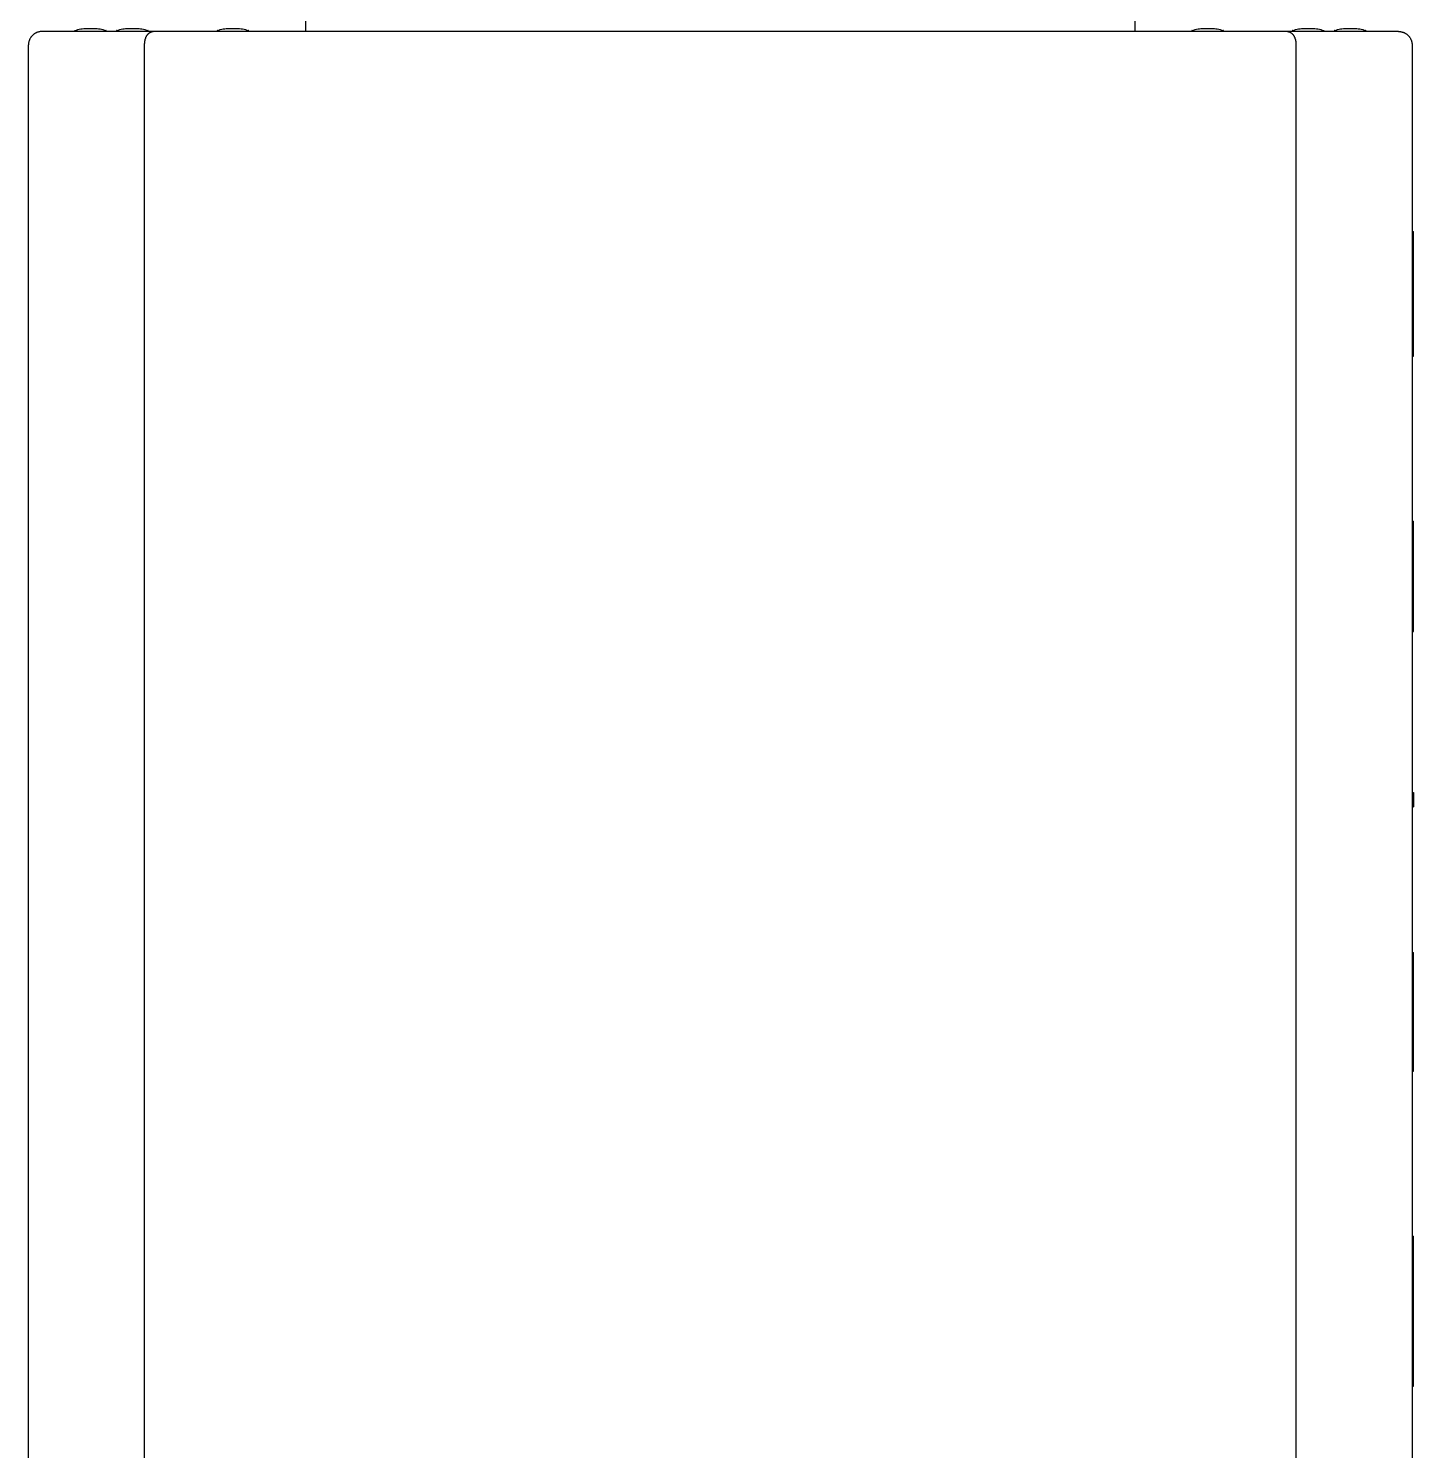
# Model space of a CAD drawing. Header units: millimetres. Extents: x -582 to 3448, y -204 to 2611.
# Drawn here: x 1037.8 to 1429, y 1661.9 to 2063.8 of the extents above; entities that cross this region are included whole.
import ezdxf

# ---------------------------------------------------------------- set-up
doc = ezdxf.new("R2010")
doc.units = ezdxf.units.MM
doc.header["$MEASUREMENT"] = 0
doc.layers.add('Domyslna', color=7, linetype='Continuous', true_color=0x000000)
doc.layers.add('Utwórz2D linie widoczne', color=7, linetype='Continuous', true_color=0x000000)

msp = doc.modelspace()

# ---------------------------------------------------------------- linework, layer by layer
at = {"layer": 'Domyslna'}
for p, q in [((1070.58, 1296.74), (1070.58, 2059.14)), ((1395.81, 2059.14), (1395.81, 1296.74))]:
    msp.add_line(p, q, dxfattribs=at)
at = {"layer": 'Utwórz2D linie widoczne'}
for p, q in [((1116.08, 2062.94), (1116.08, 2066.84)), ((1350.31, 2066.84), (1350.31, 2062.94)), ((1039.06, 2062), (1038.96, 2061.91)), ((1039.16, 2062.08), (1039.06, 2062)), ((1039.26, 2062.16), (1039.16, 2062.08)), ((1039.36, 2062.24), (1039.26, 2062.16)), ((1039.47, 2062.31), (1039.36, 2062.24)), ((1039.58, 2062.38), (1039.47, 2062.31)), ((1039.69, 2062.45), (1039.58, 2062.38)), ((1039.81, 2062.51), (1039.69, 2062.45)), ((1039.92, 2062.57), (1039.81, 2062.51)), ((1040.04, 2062.62), (1039.92, 2062.57)), ((1040.16, 2062.67), (1040.04, 2062.62)), ((1040.28, 2062.72), (1040.16, 2062.67)), ((1040.41, 2062.76), (1040.28, 2062.72)), ((1040.53, 2062.79), (1040.41, 2062.76)), ((1040.66, 2062.83), (1040.53, 2062.79)), ((1040.78, 2062.86), (1040.66, 2062.83)), ((1040.91, 2062.88), (1040.78, 2062.86)), ((1041.04, 2062.9), (1040.91, 2062.88)), ((1041.17, 2062.92), (1041.04, 2062.9)), ((1041.3, 2062.93), (1041.17, 2062.92)), ((1041.43, 2062.93), (1041.3, 2062.93)), ((1041.56, 2062.94), (1041.43, 2062.93)), ((1041.82, 2062.94), (1041.56, 2062.94)), ((1041.56, 2062.92), (1041.56, 2062.94)), ((1073, 2062.94), (1041.82, 2062.94)), ((1050.77, 2063.1), (1050.76, 2063.1)), ((1050.76, 2063.1), (1050.76, 2063.09)), ((1050.76, 2063.09), (1050.76, 2063.08)), ((1050.76, 2063.08), (1050.76, 2063.08)), ((1050.76, 2063.08), (1050.76, 2063.07)), ((1050.76, 2063.07), (1050.76, 2063.06)), ((1050.76, 2063.06), (1050.76, 2063.06)), ((1050.76, 2063.06), (1050.76, 2063.05)), ((1050.76, 2063.05), (1050.76, 2063.04)), ((1050.76, 2063.04), (1050.76, 2062.94)), ((1050.76, 2063.04), (1050.76, 2063.04)), ((1050.78, 2063.12), (1050.77, 2063.12)), ((1050.77, 2063.12), (1050.77, 2063.11)), ((1050.77, 2063.11), (1050.77, 2063.1)), ((1050.79, 2063.14), (1050.78, 2063.14)), ((1050.78, 2063.14), (1050.78, 2063.13)), ((1050.78, 2063.13), (1050.78, 2063.12)), ((1050.8, 2063.16), (1050.79, 2063.15)), ((1050.79, 2063.15), (1050.79, 2063.15)), ((1050.79, 2063.15), (1050.79, 2063.14)), ((1050.81, 2063.17), (1050.8, 2063.16)), ((1050.8, 2063.16), (1050.8, 2063.16)), ((1050.82, 2063.18), (1050.81, 2063.17)), ((1050.81, 2063.17), (1050.81, 2063.17)), ((1050.83, 2063.19), (1050.82, 2063.18)), ((1050.82, 2063.18), (1050.82, 2063.18)), ((1050.84, 2063.2), (1050.83, 2063.19)), ((1050.83, 2063.19), (1050.83, 2063.19)), ((1050.85, 2063.2), (1050.84, 2063.2)), ((1050.84, 2063.2), (1050.84, 2063.2)), ((1050.86, 2063.21), (1050.85, 2063.21)), ((1050.85, 2063.21), (1050.85, 2063.2)), ((1050.87, 2063.21), (1050.86, 2063.21)), ((1050.88, 2063.22), (1050.87, 2063.22)), ((1050.87, 2063.22), (1050.87, 2063.21)), ((1050.89, 2063.22), (1050.88, 2063.22)), ((1050.89, 2063.23), (1051.3, 2063.35)), ((1050.89, 2063.23), (1050.89, 2063.22)), ((1051.3, 2063.35), (1051.7, 2063.47)), ((1051.7, 2063.47), (1052.12, 2063.57)), ((1052.12, 2063.57), (1052.53, 2063.66)), ((1052.53, 2063.66), (1052.95, 2063.74)), ((1052.95, 2063.74), (1053.37, 2063.81)), ((1053.37, 2063.81), (1055.26, 2063.81)), ((1055.26, 2063.81), (1057.14, 2063.81)), ((1057.14, 2063.81), (1057.56, 2063.74)), ((1057.56, 2063.74), (1057.98, 2063.66)), ((1057.98, 2063.66), (1058.39, 2063.57)), ((1058.39, 2063.57), (1058.81, 2063.47)), ((1058.81, 2063.47), (1059.21, 2063.35)), ((1059.21, 2063.35), (1059.62, 2063.23)), ((1059.63, 2063.22), (1059.62, 2063.23)), ((1059.64, 2063.22), (1059.63, 2063.22)), ((1059.63, 2063.22), (1059.63, 2063.22)), ((1059.64, 2063.21), (1059.64, 2063.22)), ((1059.65, 2063.21), (1059.64, 2063.21)), ((1059.66, 2063.21), (1059.65, 2063.21)), ((1059.66, 2063.2), (1059.66, 2063.21)), ((1059.67, 2063.2), (1059.66, 2063.2)), ((1059.68, 2063.19), (1059.67, 2063.2)), ((1059.67, 2063.2), (1059.67, 2063.2)), ((1059.69, 2063.18), (1059.68, 2063.19)), ((1059.68, 2063.19), (1059.68, 2063.19)), ((1059.7, 2063.18), (1059.69, 2063.18)), ((1059.7, 2063.17), (1059.7, 2063.18)), ((1059.71, 2063.16), (1059.7, 2063.17)), ((1059.7, 2063.17), (1059.7, 2063.17)), ((1059.72, 2063.15), (1059.71, 2063.16)), ((1059.71, 2063.16), (1059.71, 2063.16)), ((1059.73, 2063.14), (1059.72, 2063.15)), ((1059.72, 2063.15), (1059.72, 2063.15)), ((1059.73, 2063.13), (1059.73, 2063.14)), ((1059.73, 2063.14), (1059.73, 2063.14)), ((1059.74, 2063.12), (1059.73, 2063.13)), ((1059.74, 2063.11), (1059.74, 2063.12)), ((1059.74, 2063.12), (1059.74, 2063.12)), ((1059.74, 2063.1), (1059.74, 2063.11)), ((1059.75, 2063.1), (1059.74, 2063.1)), ((1059.75, 2063.09), (1059.75, 2063.1)), ((1059.75, 2063.08), (1059.75, 2063.09)), ((1059.75, 2063.07), (1059.75, 2063.08)), ((1059.75, 2063.08), (1059.75, 2063.08)), ((1059.75, 2063.06), (1059.75, 2063.07)), ((1059.75, 2063.05), (1059.75, 2063.06)), ((1059.75, 2063.06), (1059.75, 2063.06)), ((1059.76, 2063.04), (1059.75, 2063.05)), ((1059.76, 2062.94), (1059.76, 2063.04)), ((1059.76, 2063.04), (1059.76, 2063.04)), ((1062.61, 2063.08), (1062.6, 2063.08)), ((1062.6, 2063.08), (1062.6, 2063.07)), ((1062.6, 2063.07), (1062.6, 2063.06)), ((1062.6, 2063.06), (1062.6, 2063.06)), ((1062.6, 2063.06), (1062.6, 2063.05)), ((1062.6, 2063.05), (1062.6, 2063.04)), ((1062.6, 2063.04), (1062.6, 2062.94)), ((1062.6, 2063.04), (1062.6, 2063.04)), ((1062.62, 2063.12), (1062.61, 2063.11)), ((1062.61, 2063.11), (1062.61, 2063.1)), ((1062.61, 2063.1), (1062.61, 2063.1)), ((1062.61, 2063.1), (1062.61, 2063.09)), ((1062.61, 2063.09), (1062.61, 2063.08)), ((1062.63, 2063.14), (1062.62, 2063.13)), ((1062.62, 2063.13), (1062.62, 2063.12)), ((1062.62, 2063.12), (1062.62, 2063.12)), ((1062.64, 2063.15), (1062.63, 2063.15)), ((1062.63, 2063.15), (1062.63, 2063.14)), ((1062.63, 2063.14), (1062.63, 2063.14)), ((1062.65, 2063.16), (1062.64, 2063.16)), ((1062.64, 2063.16), (1062.64, 2063.15)), ((1062.66, 2063.17), (1062.65, 2063.17)), ((1062.65, 2063.17), (1062.65, 2063.16)), ((1062.67, 2063.18), (1062.66, 2063.18)), ((1062.66, 2063.18), (1062.66, 2063.17)), ((1062.68, 2063.19), (1062.67, 2063.19)), ((1062.67, 2063.19), (1062.67, 2063.18)), ((1062.69, 2063.2), (1062.68, 2063.2)), ((1062.68, 2063.2), (1062.68, 2063.19)), ((1062.7, 2063.21), (1062.69, 2063.2)), ((1062.69, 2063.2), (1062.69, 2063.2)), ((1062.71, 2063.21), (1062.7, 2063.21)), ((1062.72, 2063.22), (1062.71, 2063.21)), ((1062.71, 2063.21), (1062.71, 2063.21)), ((1062.73, 2063.22), (1062.72, 2063.22)), ((1062.72, 2063.22), (1062.72, 2063.22)), ((1062.74, 2063.23), (1062.73, 2063.22)), ((1062.74, 2063.23), (1063.14, 2063.35)), ((1063.14, 2063.35), (1063.55, 2063.47)), ((1063.55, 2063.47), (1063.96, 2063.57)), ((1063.96, 2063.57), (1064.38, 2063.66)), ((1064.38, 2063.66), (1064.79, 2063.74)), ((1064.79, 2063.74), (1065.21, 2063.81)), ((1065.21, 2063.81), (1067.1, 2063.81)), ((1067.1, 2063.81), (1068.99, 2063.81)), ((1068.99, 2063.81), (1069.41, 2063.74)), ((1069.41, 2063.74), (1069.82, 2063.66)), ((1069.82, 2063.66), (1070.24, 2063.57)), ((1070.24, 2063.57), (1070.65, 2063.47)), ((1070.65, 2063.47), (1071.06, 2063.35)), ((1071.06, 2063.35), (1071.46, 2063.23)), ((1071.28, 2061.88), (1071.32, 2061.94)), ((1071.32, 2061.94), (1071.36, 2062)), ((1071.36, 2062), (1071.4, 2062.06)), ((1071.4, 2062.06), (1071.45, 2062.12)), ((1071.45, 2062.12), (1071.5, 2062.17)), ((1071.47, 2063.22), (1071.46, 2063.23)), ((1071.48, 2063.22), (1071.47, 2063.22)), ((1071.49, 2063.21), (1071.48, 2063.22)), ((1071.48, 2063.22), (1071.48, 2063.22)), ((1071.5, 2063.21), (1071.49, 2063.21)), ((1071.51, 2063.2), (1071.5, 2063.21)), ((1071.5, 2063.21), (1071.5, 2063.21)), ((1071.5, 2062.17), (1071.55, 2062.23)), ((1071.52, 2063.2), (1071.51, 2063.2)), ((1071.51, 2063.2), (1071.51, 2063.2)), ((1071.52, 2063.19), (1071.52, 2063.2)), ((1071.53, 2063.19), (1071.52, 2063.19)), ((1071.53, 2063.18), (1071.53, 2063.19)), ((1071.54, 2063.18), (1071.53, 2063.18)), ((1071.54, 2063.17), (1071.54, 2063.18)), ((1071.55, 2063.17), (1071.54, 2063.17)), ((1071.55, 2063.16), (1071.55, 2063.17)), ((1071.56, 2063.16), (1071.55, 2063.16)), ((1071.55, 2062.23), (1071.59, 2062.28)), ((1071.56, 2063.15), (1071.56, 2063.16)), ((1071.57, 2063.15), (1071.56, 2063.15)), ((1071.57, 2063.14), (1071.57, 2063.15)), ((1071.58, 2063.13), (1071.57, 2063.14)), ((1071.57, 2063.14), (1071.57, 2063.14)), ((1071.58, 2063.12), (1071.58, 2063.13)), ((1071.59, 2063.11), (1071.58, 2063.12)), ((1071.58, 2063.12), (1071.58, 2063.12)), ((1071.59, 2063.1), (1071.59, 2063.11)), ((1071.59, 2063.09), (1071.59, 2063.1)), ((1071.59, 2063.1), (1071.59, 2063.1)), ((1071.59, 2063.08), (1071.59, 2063.09)), ((1071.6, 2063.08), (1071.59, 2063.08)), ((1071.59, 2062.28), (1071.65, 2062.33)), ((1071.6, 2063.07), (1071.6, 2063.08)), ((1071.6, 2063.06), (1071.6, 2063.07)), ((1071.6, 2063.05), (1071.6, 2063.06)), ((1071.6, 2063.06), (1071.6, 2063.06)), ((1071.6, 2063.04), (1071.6, 2063.05)), ((1071.6, 2062.94), (1071.6, 2063.04)), ((1071.6, 2063.04), (1071.6, 2063.04)), ((1071.65, 2062.33), (1071.7, 2062.38)), ((1071.7, 2062.38), (1071.75, 2062.43)), ((1071.75, 2062.43), (1071.81, 2062.48)), ((1071.81, 2062.48), (1071.86, 2062.52)), ((1071.86, 2062.52), (1071.92, 2062.56)), ((1071.92, 2062.56), (1071.98, 2062.61)), ((1071.98, 2062.61), (1072.04, 2062.65)), ((1072.04, 2062.65), (1072.1, 2062.68)), ((1072.1, 2062.68), (1072.15, 2062.71)), ((1072.15, 2062.71), (1072.21, 2062.74)), ((1072.21, 2062.74), (1072.26, 2062.77)), ((1072.26, 2062.77), (1072.32, 2062.79)), ((1072.32, 2062.79), (1072.38, 2062.82)), ((1072.38, 2062.82), (1072.44, 2062.84)), ((1072.44, 2062.84), (1072.5, 2062.86)), ((1072.5, 2062.86), (1072.53, 2062.87)), ((1072.53, 2062.87), (1072.56, 2062.88)), ((1072.56, 2062.88), (1072.59, 2062.89)), ((1072.59, 2062.89), (1072.62, 2062.89)), ((1072.62, 2062.89), (1072.66, 2062.9)), ((1072.66, 2062.9), (1072.69, 2062.91)), ((1072.69, 2062.91), (1072.72, 2062.91)), ((1072.72, 2062.91), (1072.75, 2062.92)), ((1072.75, 2062.92), (1072.78, 2062.92)), ((1072.78, 2062.92), (1072.81, 2062.93)), ((1072.81, 2062.93), (1072.84, 2062.93)), ((1072.84, 2062.93), (1072.88, 2062.93)), ((1072.88, 2062.93), (1072.91, 2062.93)), ((1072.91, 2062.93), (1072.94, 2062.93)), ((1072.94, 2062.93), (1072.97, 2062.94)), ((1072.97, 2062.94), (1073, 2062.94)), ((1073.65, 2062.94), (1073, 2062.94)), ((1392.74, 2062.94), (1073.65, 2062.94)), ((1091.02, 2063.08), (1091.01, 2063.08)), ((1091.01, 2063.08), (1091.01, 2063.07)), ((1091.01, 2063.07), (1091.01, 2063.06)), ((1091.01, 2063.06), (1091.01, 2063.06)), ((1091.01, 2063.06), (1091.01, 2063.05)), ((1091.01, 2063.05), (1091.01, 2063.04)), ((1091.01, 2063.04), (1091.01, 2062.94)), ((1091.01, 2063.04), (1091.01, 2063.04)), ((1091.03, 2063.12), (1091.02, 2063.11)), ((1091.02, 2063.11), (1091.02, 2063.1)), ((1091.02, 2063.1), (1091.02, 2063.1)), ((1091.02, 2063.1), (1091.02, 2063.09)), ((1091.02, 2063.09), (1091.02, 2063.08)), ((1091.04, 2063.14), (1091.03, 2063.13)), ((1091.03, 2063.13), (1091.03, 2063.12)), ((1091.03, 2063.12), (1091.03, 2063.12)), ((1091.05, 2063.15), (1091.04, 2063.15)), ((1091.04, 2063.15), (1091.04, 2063.14)), ((1091.04, 2063.14), (1091.04, 2063.14)), ((1091.06, 2063.16), (1091.05, 2063.16)), ((1091.05, 2063.16), (1091.05, 2063.15)), ((1091.07, 2063.17), (1091.06, 2063.17)), ((1091.06, 2063.17), (1091.06, 2063.16)), ((1091.08, 2063.18), (1091.07, 2063.18)), ((1091.07, 2063.18), (1091.07, 2063.17)), ((1091.09, 2063.19), (1091.08, 2063.19)), ((1091.08, 2063.19), (1091.08, 2063.18)), ((1091.1, 2063.2), (1091.09, 2063.2)), ((1091.09, 2063.2), (1091.09, 2063.19)), ((1091.11, 2063.21), (1091.1, 2063.2)), ((1091.1, 2063.2), (1091.1, 2063.2)), ((1091.12, 2063.21), (1091.11, 2063.21)), ((1091.13, 2063.22), (1091.12, 2063.21)), ((1091.12, 2063.21), (1091.12, 2063.21)), ((1091.14, 2063.22), (1091.13, 2063.22)), ((1091.13, 2063.22), (1091.13, 2063.22)), ((1091.15, 2063.23), (1091.14, 2063.22)), ((1091.15, 2063.23), (1091.55, 2063.35)), ((1091.55, 2063.35), (1091.96, 2063.47)), ((1091.96, 2063.47), (1092.37, 2063.57)), ((1092.37, 2063.57), (1092.79, 2063.66)), ((1092.79, 2063.66), (1093.2, 2063.74)), ((1093.2, 2063.74), (1093.62, 2063.81)), ((1093.62, 2063.81), (1095.51, 2063.81)), ((1095.51, 2063.81), (1097.4, 2063.81)), ((1097.4, 2063.81), (1097.82, 2063.74)), ((1097.82, 2063.74), (1098.23, 2063.66)), ((1098.23, 2063.66), (1098.65, 2063.57)), ((1098.65, 2063.57), (1099.06, 2063.47)), ((1099.06, 2063.47), (1099.47, 2063.35)), ((1099.47, 2063.35), (1099.87, 2063.23)), ((1099.88, 2063.22), (1099.87, 2063.23)), ((1099.89, 2063.22), (1099.88, 2063.22)), ((1099.9, 2063.21), (1099.89, 2063.22)), ((1099.89, 2063.22), (1099.89, 2063.22)), ((1099.91, 2063.21), (1099.9, 2063.21)), ((1099.92, 2063.2), (1099.91, 2063.21)), ((1099.91, 2063.21), (1099.91, 2063.21)), ((1099.93, 2063.2), (1099.92, 2063.2)), ((1099.92, 2063.2), (1099.92, 2063.2)), ((1099.93, 2063.19), (1099.93, 2063.2)), ((1099.94, 2063.19), (1099.93, 2063.19)), ((1099.94, 2063.18), (1099.94, 2063.19)), ((1099.95, 2063.18), (1099.94, 2063.18)), ((1099.95, 2063.17), (1099.95, 2063.18)), ((1099.96, 2063.17), (1099.95, 2063.17)), ((1099.96, 2063.16), (1099.96, 2063.17)), ((1099.97, 2063.16), (1099.96, 2063.16)), ((1099.97, 2063.15), (1099.97, 2063.16)), ((1099.98, 2063.15), (1099.97, 2063.15)), ((1099.98, 2063.14), (1099.98, 2063.15)), ((1099.99, 2063.13), (1099.98, 2063.14)), ((1099.98, 2063.14), (1099.98, 2063.14)), ((1099.99, 2063.12), (1099.99, 2063.13)), ((1100, 2063.11), (1099.99, 2063.12)), ((1099.99, 2063.12), (1099.99, 2063.12)), ((1100, 2063.1), (1100, 2063.11)), ((1100, 2063.09), (1100, 2063.1)), ((1100, 2063.1), (1100, 2063.1)), ((1100, 2063.08), (1100, 2063.09)), ((1100.01, 2063.08), (1100, 2063.08)), ((1100.01, 2063.07), (1100.01, 2063.08)), ((1100.01, 2063.06), (1100.01, 2063.07)), ((1100.01, 2063.05), (1100.01, 2063.06)), ((1100.01, 2063.06), (1100.01, 2063.06)), ((1100.01, 2063.04), (1100.01, 2063.05)), ((1100.01, 2062.94), (1100.01, 2063.04)), ((1100.01, 2063.04), (1100.01, 2063.04)), ((1366.39, 2063.07), (1366.38, 2063.06)), ((1366.38, 2063.06), (1366.38, 2063.06)), ((1366.38, 2063.06), (1366.38, 2063.05)), ((1366.38, 2063.05), (1366.38, 2063.04)), ((1366.38, 2063.04), (1366.38, 2062.94)), ((1366.38, 2063.04), (1366.38, 2063.04)), ((1366.4, 2063.11), (1366.39, 2063.1)), ((1366.39, 2063.1), (1366.39, 2063.1)), ((1366.39, 2063.1), (1366.39, 2063.09)), ((1366.39, 2063.09), (1366.39, 2063.08)), ((1366.39, 2063.08), (1366.39, 2063.08)), ((1366.39, 2063.08), (1366.39, 2063.07)), ((1366.41, 2063.13), (1366.4, 2063.12)), ((1366.4, 2063.12), (1366.4, 2063.12)), ((1366.4, 2063.12), (1366.4, 2063.11)), ((1366.42, 2063.15), (1366.41, 2063.14)), ((1366.41, 2063.14), (1366.41, 2063.14)), ((1366.41, 2063.14), (1366.41, 2063.13)), ((1366.43, 2063.16), (1366.42, 2063.16)), ((1366.42, 2063.16), (1366.42, 2063.15)), ((1366.42, 2063.15), (1366.42, 2063.15)), ((1366.44, 2063.17), (1366.43, 2063.17)), ((1366.43, 2063.17), (1366.43, 2063.16)), ((1366.45, 2063.18), (1366.44, 2063.18)), ((1366.44, 2063.18), (1366.44, 2063.17)), ((1366.46, 2063.19), (1366.45, 2063.19)), ((1366.45, 2063.19), (1366.45, 2063.18)), ((1366.47, 2063.2), (1366.46, 2063.2)), ((1366.46, 2063.2), (1366.46, 2063.19)), ((1366.48, 2063.2), (1366.47, 2063.2)), ((1366.49, 2063.21), (1366.48, 2063.21)), ((1366.48, 2063.21), (1366.48, 2063.2)), ((1366.5, 2063.22), (1366.49, 2063.21)), ((1366.49, 2063.21), (1366.49, 2063.21)), ((1366.51, 2063.22), (1366.5, 2063.22)), ((1366.52, 2063.23), (1366.51, 2063.22)), ((1366.51, 2063.22), (1366.51, 2063.22)), ((1366.52, 2063.23), (1366.92, 2063.35)), ((1366.92, 2063.35), (1367.33, 2063.47)), ((1367.33, 2063.47), (1367.74, 2063.57)), ((1367.74, 2063.57), (1368.16, 2063.66)), ((1368.16, 2063.66), (1368.58, 2063.74)), ((1368.58, 2063.74), (1369, 2063.81)), ((1369, 2063.81), (1370.88, 2063.81)), ((1370.88, 2063.81), (1372.77, 2063.81)), ((1372.77, 2063.81), (1373.19, 2063.74)), ((1373.19, 2063.74), (1373.61, 2063.66)), ((1373.61, 2063.66), (1374.02, 2063.57)), ((1374.02, 2063.57), (1374.43, 2063.47)), ((1374.43, 2063.47), (1374.84, 2063.35)), ((1374.84, 2063.35), (1375.25, 2063.23)), ((1375.25, 2063.22), (1375.25, 2063.23)), ((1375.26, 2063.22), (1375.25, 2063.22)), ((1375.27, 2063.22), (1375.26, 2063.22)), ((1375.27, 2063.21), (1375.27, 2063.22)), ((1375.28, 2063.21), (1375.27, 2063.21)), ((1375.29, 2063.2), (1375.28, 2063.21)), ((1375.28, 2063.21), (1375.28, 2063.21)), ((1375.3, 2063.2), (1375.29, 2063.2)), ((1375.31, 2063.19), (1375.3, 2063.2)), ((1375.3, 2063.2), (1375.3, 2063.2)), ((1375.32, 2063.18), (1375.31, 2063.19)), ((1375.31, 2063.19), (1375.31, 2063.19)), ((1375.33, 2063.17), (1375.32, 2063.18)), ((1375.32, 2063.18), (1375.32, 2063.18)), ((1375.34, 2063.16), (1375.33, 2063.17)), ((1375.33, 2063.17), (1375.33, 2063.17)), ((1375.34, 2063.15), (1375.34, 2063.16)), ((1375.34, 2063.16), (1375.34, 2063.16)), ((1375.35, 2063.15), (1375.34, 2063.15)), ((1375.35, 2063.14), (1375.35, 2063.15)), ((1375.36, 2063.14), (1375.35, 2063.14)), ((1375.36, 2063.13), (1375.36, 2063.14)), ((1375.36, 2063.12), (1375.36, 2063.13)), ((1375.37, 2063.12), (1375.36, 2063.12)), ((1375.37, 2063.11), (1375.37, 2063.12)), ((1375.37, 2063.1), (1375.37, 2063.11)), ((1375.38, 2063.09), (1375.37, 2063.1)), ((1375.37, 2063.1), (1375.37, 2063.1)), ((1375.38, 2063.08), (1375.38, 2063.09)), ((1375.38, 2063.07), (1375.38, 2063.08)), ((1375.38, 2063.08), (1375.38, 2063.08)), ((1375.38, 2063.06), (1375.38, 2063.07)), ((1375.38, 2063.05), (1375.38, 2063.06)), ((1375.38, 2063.06), (1375.38, 2063.06)), ((1375.38, 2063.04), (1375.38, 2063.05)), ((1375.38, 2062.94), (1375.38, 2063.04)), ((1375.38, 2063.04), (1375.38, 2063.04)), ((1393.39, 2062.94), (1392.74, 2062.94)), ((1393.39, 2062.94), (1393.42, 2062.94)), ((1424.57, 2062.94), (1393.39, 2062.94)), ((1393.42, 2062.94), (1393.45, 2062.93)), ((1393.45, 2062.93), (1393.48, 2062.93)), ((1393.48, 2062.93), (1393.51, 2062.93)), ((1393.51, 2062.93), (1393.55, 2062.93)), ((1393.55, 2062.93), (1393.58, 2062.92)), ((1393.58, 2062.92), (1393.61, 2062.92)), ((1393.61, 2062.92), (1393.64, 2062.92)), ((1393.64, 2062.92), (1393.67, 2062.91)), ((1393.67, 2062.91), (1393.7, 2062.91)), ((1393.7, 2062.91), (1393.73, 2062.9)), ((1393.73, 2062.9), (1393.76, 2062.89)), ((1393.76, 2062.89), (1393.79, 2062.89)), ((1393.79, 2062.89), (1393.82, 2062.88)), ((1393.82, 2062.88), (1393.85, 2062.87)), ((1393.85, 2062.87), (1393.88, 2062.86)), ((1393.88, 2062.86), (1393.91, 2062.85)), ((1393.91, 2062.85), (1393.94, 2062.84)), ((1393.94, 2062.84), (1393.97, 2062.83)), ((1393.97, 2062.83), (1394, 2062.82)), ((1394, 2062.82), (1394.06, 2062.8)), ((1394.06, 2062.8), (1394.12, 2062.77)), ((1394.12, 2062.77), (1394.18, 2062.74)), ((1394.18, 2062.74), (1394.24, 2062.71)), ((1394.24, 2062.71), (1394.3, 2062.68)), ((1394.3, 2062.68), (1394.35, 2062.65)), ((1394.35, 2062.65), (1394.41, 2062.61)), ((1394.41, 2062.61), (1394.47, 2062.56)), ((1394.47, 2062.56), (1394.53, 2062.52)), ((1394.53, 2062.52), (1394.59, 2062.48)), ((1394.59, 2062.48), (1394.64, 2062.43)), ((1394.64, 2062.43), (1394.7, 2062.38)), ((1394.7, 2062.38), (1394.75, 2062.33)), ((1394.75, 2062.33), (1394.8, 2062.28)), ((1394.8, 2063.07), (1394.79, 2063.06)), ((1394.79, 2063.06), (1394.79, 2063.06)), ((1394.79, 2063.06), (1394.79, 2063.05)), ((1394.79, 2063.05), (1394.79, 2063.04)), ((1394.79, 2063.04), (1394.79, 2062.94)), ((1394.79, 2063.04), (1394.79, 2063.04)), ((1394.81, 2063.11), (1394.8, 2063.1)), ((1394.8, 2063.1), (1394.8, 2063.1)), ((1394.8, 2063.1), (1394.8, 2063.09)), ((1394.8, 2063.09), (1394.8, 2063.08)), ((1394.8, 2063.08), (1394.8, 2063.08)), ((1394.8, 2063.08), (1394.8, 2063.07)), ((1394.8, 2062.28), (1394.85, 2062.23)), ((1394.82, 2063.13), (1394.81, 2063.12)), ((1394.81, 2063.12), (1394.81, 2063.12)), ((1394.81, 2063.12), (1394.81, 2063.11)), ((1394.83, 2063.15), (1394.82, 2063.14)), ((1394.82, 2063.14), (1394.82, 2063.14)), ((1394.82, 2063.14), (1394.82, 2063.13)), ((1394.84, 2063.16), (1394.83, 2063.16)), ((1394.83, 2063.16), (1394.83, 2063.15)), ((1394.83, 2063.15), (1394.83, 2063.15)), ((1394.85, 2063.17), (1394.84, 2063.17)), ((1394.84, 2063.17), (1394.84, 2063.16)), ((1394.86, 2063.18), (1394.85, 2063.18)), ((1394.85, 2063.18), (1394.85, 2063.17)), ((1394.85, 2062.23), (1394.9, 2062.17)), ((1394.87, 2063.19), (1394.86, 2063.19)), ((1394.86, 2063.19), (1394.86, 2063.18)), ((1394.88, 2063.2), (1394.87, 2063.2)), ((1394.87, 2063.2), (1394.87, 2063.19)), ((1394.89, 2063.2), (1394.88, 2063.2)), ((1394.9, 2063.21), (1394.89, 2063.21)), ((1394.89, 2063.21), (1394.89, 2063.2)), ((1394.91, 2063.22), (1394.9, 2063.21)), ((1394.9, 2063.21), (1394.9, 2063.21)), ((1394.9, 2062.17), (1394.94, 2062.12)), ((1394.92, 2063.22), (1394.91, 2063.22)), ((1394.93, 2063.23), (1394.92, 2063.22)), ((1394.92, 2063.22), (1394.92, 2063.22)), ((1394.93, 2063.23), (1395.33, 2063.35)), ((1394.94, 2062.12), (1394.99, 2062.06)), ((1394.99, 2062.06), (1395.03, 2062)), ((1395.03, 2062), (1395.07, 2061.94)), ((1395.07, 2061.94), (1395.12, 2061.88)), ((1395.33, 2063.35), (1395.74, 2063.47)), ((1395.74, 2063.47), (1396.15, 2063.57)), ((1396.15, 2063.57), (1396.57, 2063.66)), ((1396.57, 2063.66), (1396.99, 2063.74)), ((1396.99, 2063.74), (1397.41, 2063.81)), ((1397.41, 2063.81), (1399.29, 2063.81)), ((1399.29, 2063.81), (1401.18, 2063.81)), ((1401.18, 2063.81), (1401.6, 2063.74)), ((1401.6, 2063.74), (1402.02, 2063.66)), ((1402.02, 2063.66), (1402.43, 2063.57)), ((1402.43, 2063.57), (1402.84, 2063.47)), ((1402.84, 2063.47), (1403.25, 2063.35)), ((1403.25, 2063.35), (1403.66, 2063.23)), ((1403.66, 2063.22), (1403.66, 2063.23)), ((1403.67, 2063.22), (1403.66, 2063.22)), ((1403.68, 2063.22), (1403.67, 2063.22)), ((1403.68, 2063.21), (1403.68, 2063.22)), ((1403.69, 2063.21), (1403.68, 2063.21)), ((1403.7, 2063.2), (1403.69, 2063.21)), ((1403.69, 2063.21), (1403.69, 2063.21)), ((1403.71, 2063.2), (1403.7, 2063.2)), ((1403.72, 2063.19), (1403.71, 2063.2)), ((1403.71, 2063.2), (1403.71, 2063.2)), ((1403.73, 2063.18), (1403.72, 2063.19)), ((1403.72, 2063.19), (1403.72, 2063.19)), ((1403.74, 2063.17), (1403.73, 2063.18)), ((1403.73, 2063.18), (1403.73, 2063.18)), ((1403.75, 2063.16), (1403.74, 2063.17)), ((1403.74, 2063.17), (1403.74, 2063.17)), ((1403.75, 2063.15), (1403.75, 2063.16)), ((1403.75, 2063.16), (1403.75, 2063.16)), ((1403.76, 2063.15), (1403.75, 2063.15)), ((1403.76, 2063.14), (1403.76, 2063.15)), ((1403.77, 2063.14), (1403.76, 2063.14)), ((1403.77, 2063.13), (1403.77, 2063.14)), ((1403.77, 2063.12), (1403.77, 2063.13)), ((1403.78, 2063.12), (1403.77, 2063.12)), ((1403.78, 2063.11), (1403.78, 2063.12)), ((1403.78, 2063.1), (1403.78, 2063.11)), ((1403.79, 2063.09), (1403.78, 2063.1)), ((1403.78, 2063.1), (1403.78, 2063.1)), ((1403.79, 2063.08), (1403.79, 2063.09)), ((1403.79, 2063.07), (1403.79, 2063.08)), ((1403.79, 2063.08), (1403.79, 2063.08)), ((1403.79, 2063.06), (1403.79, 2063.07)), ((1403.79, 2063.05), (1403.79, 2063.06)), ((1403.79, 2063.06), (1403.79, 2063.06)), ((1403.79, 2063.04), (1403.79, 2063.05)), ((1403.79, 2062.94), (1403.79, 2063.04)), ((1403.79, 2063.04), (1403.79, 2063.04)), ((1406.65, 2063.09), (1406.64, 2063.08)), ((1406.64, 2063.08), (1406.64, 2063.08)), ((1406.64, 2063.08), (1406.64, 2063.07)), ((1406.64, 2063.07), (1406.64, 2063.06)), ((1406.64, 2063.06), (1406.64, 2063.06)), ((1406.64, 2063.06), (1406.64, 2063.05)), ((1406.64, 2063.05), (1406.64, 2063.04)), ((1406.64, 2063.04), (1406.64, 2062.94)), ((1406.64, 2063.04), (1406.64, 2063.04)), ((1406.66, 2063.12), (1406.65, 2063.12)), ((1406.65, 2063.12), (1406.65, 2063.11)), ((1406.65, 2063.11), (1406.65, 2063.1)), ((1406.65, 2063.1), (1406.65, 2063.1)), ((1406.65, 2063.1), (1406.65, 2063.09)), ((1406.67, 2063.14), (1406.66, 2063.14)), ((1406.66, 2063.14), (1406.66, 2063.13)), ((1406.66, 2063.13), (1406.66, 2063.12)), ((1406.68, 2063.15), (1406.67, 2063.15)), ((1406.67, 2063.15), (1406.67, 2063.14)), ((1406.69, 2063.17), (1406.68, 2063.16)), ((1406.68, 2063.16), (1406.68, 2063.16)), ((1406.68, 2063.16), (1406.68, 2063.15)), ((1406.7, 2063.18), (1406.69, 2063.17)), ((1406.69, 2063.17), (1406.69, 2063.17)), ((1406.71, 2063.19), (1406.7, 2063.18)), ((1406.7, 2063.18), (1406.7, 2063.18)), ((1406.72, 2063.2), (1406.71, 2063.19)), ((1406.71, 2063.19), (1406.71, 2063.19)), ((1406.73, 2063.2), (1406.72, 2063.2)), ((1406.72, 2063.2), (1406.72, 2063.2)), ((1406.74, 2063.21), (1406.73, 2063.2)), ((1406.75, 2063.21), (1406.74, 2063.21)), ((1406.74, 2063.21), (1406.74, 2063.21)), ((1406.76, 2063.22), (1406.75, 2063.22)), ((1406.75, 2063.22), (1406.75, 2063.21)), ((1406.77, 2063.22), (1406.76, 2063.22)), ((1406.77, 2063.23), (1407.18, 2063.35)), ((1406.77, 2063.23), (1406.77, 2063.22)), ((1407.18, 2063.35), (1407.59, 2063.47)), ((1407.59, 2063.47), (1408, 2063.57)), ((1408, 2063.57), (1408.41, 2063.66)), ((1408.41, 2063.66), (1408.83, 2063.74)), ((1408.83, 2063.74), (1409.25, 2063.81)), ((1409.25, 2063.81), (1411.14, 2063.81)), ((1411.14, 2063.81), (1413.02, 2063.81)), ((1413.02, 2063.81), (1413.44, 2063.74)), ((1413.44, 2063.74), (1413.86, 2063.66)), ((1413.86, 2063.66), (1414.28, 2063.57)), ((1414.28, 2063.57), (1414.69, 2063.47)), ((1414.69, 2063.47), (1415.1, 2063.35)), ((1415.1, 2063.35), (1415.5, 2063.23)), ((1415.51, 2063.22), (1415.5, 2063.23)), ((1415.52, 2063.22), (1415.51, 2063.22)), ((1415.51, 2063.22), (1415.51, 2063.22)), ((1415.53, 2063.21), (1415.52, 2063.22)), ((1415.54, 2063.21), (1415.53, 2063.21)), ((1415.53, 2063.21), (1415.53, 2063.21)), ((1415.54, 2063.2), (1415.54, 2063.21)), ((1415.55, 2063.2), (1415.54, 2063.2)), ((1415.56, 2063.2), (1415.55, 2063.2)), ((1415.56, 2063.19), (1415.56, 2063.2)), ((1415.57, 2063.19), (1415.56, 2063.19)), ((1415.57, 2063.18), (1415.57, 2063.19)), ((1415.58, 2063.18), (1415.57, 2063.18)), ((1415.58, 2063.17), (1415.58, 2063.18)), ((1415.59, 2063.17), (1415.58, 2063.17)), ((1415.59, 2063.16), (1415.59, 2063.17)), ((1415.6, 2063.16), (1415.59, 2063.16)), ((1415.6, 2063.15), (1415.6, 2063.16)), ((1415.61, 2063.14), (1415.6, 2063.15)), ((1415.6, 2063.15), (1415.6, 2063.15)), ((1415.61, 2063.13), (1415.61, 2063.14)), ((1415.61, 2063.14), (1415.61, 2063.14)), ((1415.62, 2063.12), (1415.61, 2063.13)), ((1415.62, 2063.11), (1415.62, 2063.12)), ((1415.62, 2063.12), (1415.62, 2063.12)), ((1415.63, 2063.1), (1415.62, 2063.11)), ((1415.63, 2063.09), (1415.63, 2063.1)), ((1415.63, 2063.1), (1415.63, 2063.1)), ((1415.63, 2063.08), (1415.63, 2063.09)), ((1415.63, 2063.07), (1415.63, 2063.08)), ((1415.63, 2063.08), (1415.63, 2063.08)), ((1415.64, 2063.06), (1415.63, 2063.07)), ((1415.64, 2063.05), (1415.64, 2063.06)), ((1415.64, 2063.06), (1415.64, 2063.06)), ((1415.64, 2063.04), (1415.64, 2063.05)), ((1415.64, 2062.94), (1415.64, 2063.04)), ((1415.64, 2063.04), (1415.64, 2063.04)), ((1424.84, 2062.94), (1424.57, 2062.94)), ((1424.84, 2062.92), (1424.84, 2062.94)), ((1424.84, 2062.94), (1424.97, 2062.93)), ((1424.97, 2062.93), (1425.1, 2062.93)), ((1425.1, 2062.93), (1425.23, 2062.92)), ((1425.23, 2062.92), (1425.36, 2062.9)), ((1425.36, 2062.9), (1425.48, 2062.88)), ((1425.48, 2062.88), (1425.61, 2062.86)), ((1425.61, 2062.86), (1425.74, 2062.83)), ((1425.74, 2062.83), (1425.86, 2062.79)), ((1425.86, 2062.79), (1425.99, 2062.76)), ((1425.99, 2062.76), (1426.11, 2062.72)), ((1426.11, 2062.72), (1426.23, 2062.67)), ((1426.23, 2062.67), (1426.35, 2062.62)), ((1426.35, 2062.62), (1426.47, 2062.57)), ((1426.47, 2062.57), (1426.59, 2062.51)), ((1426.59, 2062.51), (1426.7, 2062.45)), ((1426.7, 2062.45), (1426.81, 2062.38)), ((1426.81, 2062.38), (1426.92, 2062.31)), ((1426.92, 2062.31), (1427.03, 2062.24)), ((1427.03, 2062.24), (1427.13, 2062.16)), ((1427.13, 2062.16), (1427.24, 2062.08)), ((1427.24, 2062.08), (1427.33, 2062)), ((1427.33, 2062), (1427.43, 2061.91)), ((1037.78, 2059.52), (1037.76, 2059.39)), ((1037.76, 2059.39), (1037.76, 2059.27)), ((1037.76, 2059.27), (1037.76, 2059.14)), ((1037.76, 1296.74), (1037.76, 2059.14)), ((1037.79, 2059.65), (1037.78, 2059.52)), ((1037.81, 2059.78), (1037.79, 2059.65)), ((1037.83, 2059.91), (1037.81, 2059.78)), ((1037.86, 2060.04), (1037.83, 2059.91)), ((1037.9, 2060.16), (1037.86, 2060.04)), ((1037.93, 2060.29), (1037.9, 2060.16)), ((1037.97, 2060.41), (1037.93, 2060.29)), ((1038.02, 2060.53), (1037.97, 2060.41)), ((1038.07, 2060.65), (1038.02, 2060.53)), ((1038.12, 2060.77), (1038.07, 2060.65)), ((1038.18, 2060.88), (1038.12, 2060.77)), ((1038.24, 2061), (1038.18, 2060.88)), ((1038.31, 2061.11), (1038.24, 2061)), ((1038.38, 2061.22), (1038.31, 2061.11)), ((1038.45, 2061.33), (1038.38, 2061.22)), ((1038.53, 2061.43), (1038.45, 2061.33)), ((1038.61, 2061.53), (1038.53, 2061.43)), ((1038.69, 2061.63), (1038.61, 2061.53)), ((1038.78, 2061.73), (1038.69, 2061.63)), ((1038.87, 2061.82), (1038.78, 2061.73)), ((1038.96, 2061.91), (1038.87, 2061.82)), ((1070.58, 2059.51), (1070.59, 2059.69)), ((1070.58, 2059.32), (1070.58, 2059.51)), ((1070.58, 2059.14), (1070.58, 2059.32)), ((1070.59, 2059.78), (1070.6, 2059.88)), ((1070.59, 2059.69), (1070.59, 2059.78)), ((1070.6, 2059.88), (1070.61, 2059.97)), ((1070.61, 2059.97), (1070.62, 2060.06)), ((1070.62, 2060.06), (1070.63, 2060.15)), ((1070.63, 2060.15), (1070.65, 2060.24)), ((1070.65, 2060.24), (1070.66, 2060.32)), ((1070.66, 2060.32), (1070.68, 2060.41)), ((1070.68, 2060.41), (1070.7, 2060.5)), ((1070.7, 2060.5), (1070.72, 2060.59)), ((1070.72, 2060.59), (1070.74, 2060.67)), ((1070.74, 2060.67), (1070.76, 2060.75)), ((1070.76, 2060.75), (1070.79, 2060.83)), ((1070.79, 2060.83), (1070.81, 2060.91)), ((1070.81, 2060.91), (1070.84, 2060.99)), ((1070.84, 2060.99), (1070.87, 2061.07)), ((1070.87, 2061.07), (1070.9, 2061.15)), ((1070.9, 2061.15), (1070.93, 2061.23)), ((1070.93, 2061.23), (1070.96, 2061.3)), ((1070.96, 2061.3), (1070.99, 2061.38)), ((1070.99, 2061.38), (1071.03, 2061.46)), ((1071.03, 2061.46), (1071.07, 2061.53)), ((1071.07, 2061.53), (1071.11, 2061.61)), ((1071.11, 2061.61), (1071.15, 2061.68)), ((1071.15, 2061.68), (1071.19, 2061.75)), ((1071.19, 2061.75), (1071.24, 2061.82)), ((1071.24, 2061.82), (1071.28, 2061.88)), ((1395.12, 2061.88), (1395.16, 2061.82)), ((1395.16, 2061.82), (1395.2, 2061.75)), ((1395.2, 2061.75), (1395.24, 2061.68)), ((1395.24, 2061.68), (1395.28, 2061.61)), ((1395.28, 2061.61), (1395.32, 2061.53)), ((1395.32, 2061.53), (1395.36, 2061.46)), ((1395.36, 2061.46), (1395.4, 2061.38)), ((1395.4, 2061.38), (1395.43, 2061.31)), ((1395.43, 2061.31), (1395.47, 2061.23)), ((1395.47, 2061.23), (1395.5, 2061.15)), ((1395.5, 2061.15), (1395.53, 2061.07)), ((1395.53, 2061.07), (1395.55, 2060.99)), ((1395.55, 2060.99), (1395.58, 2060.91)), ((1395.58, 2060.91), (1395.61, 2060.83)), ((1395.61, 2060.83), (1395.63, 2060.75)), ((1395.63, 2060.75), (1395.65, 2060.67)), ((1395.65, 2060.67), (1395.67, 2060.59)), ((1395.67, 2060.59), (1395.69, 2060.5)), ((1395.69, 2060.5), (1395.71, 2060.41)), ((1395.71, 2060.41), (1395.73, 2060.32)), ((1395.73, 2060.32), (1395.75, 2060.23)), ((1395.75, 2060.23), (1395.76, 2060.14)), ((1395.76, 2060.14), (1395.77, 2060.05)), ((1395.77, 2060.05), (1395.78, 2059.96)), ((1395.78, 2059.96), (1395.79, 2059.87)), ((1395.79, 2059.87), (1395.8, 2059.78)), ((1395.8, 2059.78), (1395.81, 2059.69)), ((1395.81, 2059.69), (1395.81, 2059.5)), ((1395.81, 2059.5), (1395.81, 2059.32)), ((1395.81, 2059.32), (1395.81, 2059.14)), ((1427.43, 2061.91), (1427.52, 2061.82)), ((1427.52, 2061.82), (1427.61, 2061.73)), ((1427.61, 2061.73), (1427.7, 2061.63)), ((1427.7, 2061.63), (1427.79, 2061.53)), ((1427.79, 2061.53), (1427.87, 2061.43)), ((1427.87, 2061.43), (1427.94, 2061.33)), ((1427.94, 2061.33), (1428.02, 2061.22)), ((1428.02, 2061.22), (1428.08, 2061.11)), ((1428.08, 2061.11), (1428.15, 2061)), ((1428.15, 2061), (1428.21, 2060.88)), ((1428.21, 2060.88), (1428.27, 2060.77)), ((1428.27, 2060.77), (1428.32, 2060.65)), ((1428.32, 2060.65), (1428.37, 2060.53)), ((1428.37, 2060.53), (1428.42, 2060.41)), ((1428.42, 2060.41), (1428.46, 2060.29)), ((1428.46, 2060.29), (1428.5, 2060.16)), ((1428.5, 2060.16), (1428.53, 2060.04)), ((1428.53, 2060.04), (1428.56, 2059.91)), ((1428.56, 2059.91), (1428.58, 2059.78)), ((1428.58, 2059.78), (1428.6, 2059.65)), ((1428.6, 2059.65), (1428.62, 2059.52)), ((1428.62, 2059.52), (1428.63, 2059.39)), ((1428.63, 2059.39), (1428.64, 2059.27)), ((1428.64, 2059.27), (1428.64, 2059.14)), ((1428.64, 2059.14), (1428.64, 1296.74)), ((1428.64, 2006.43), (1429.04, 2006.43)), ((1429.04, 2005.1), (1429.04, 2006.43)), ((1428.64, 2005.1), (1429.04, 2005.1)), ((1429.04, 1992.84), (1429.04, 2005.1)), ((1428.64, 1992.84), (1429.04, 1992.84)), ((1429.04, 1971.23), (1429.04, 1992.84)), ((1428.64, 1971.23), (1429.04, 1971.23)), ((1428.64, 1924.57), (1429.04, 1924.57)), ((1429.04, 1902.34), (1429.04, 1924.57)), ((1429.04, 1893.34), (1429.04, 1902.34)), ((1428.64, 1893.34), (1429.04, 1893.34)), ((1428.64, 1847.89), (1429.04, 1847.89)), ((1429.04, 1847.89), (1429.04, 1843.84)), ((1428.64, 1843.84), (1429.04, 1843.84)), ((1428.64, 1802.63), (1429.04, 1802.63)), ((1429.04, 1790.13), (1429.04, 1802.63)), ((1428.64, 1790.13), (1429.04, 1790.13)), ((1429.04, 1769.13), (1429.04, 1790.13)), ((1428.64, 1769.13), (1429.04, 1769.13)), ((1428.64, 1722.42), (1429.04, 1722.42)), ((1429.04, 1703.84), (1429.04, 1722.42)), ((1428.64, 1703.84), (1429.04, 1703.84)), ((1429.04, 1699.51), (1429.04, 1703.84)), ((1428.64, 1699.51), (1429.04, 1699.51)), ((1429.04, 1680.07), (1429.04, 1699.51)), ((1428.64, 1680.07), (1429.04, 1680.07))]:
    msp.add_line(p, q, dxfattribs=at)

doc.saveas('drawing.dxf')
